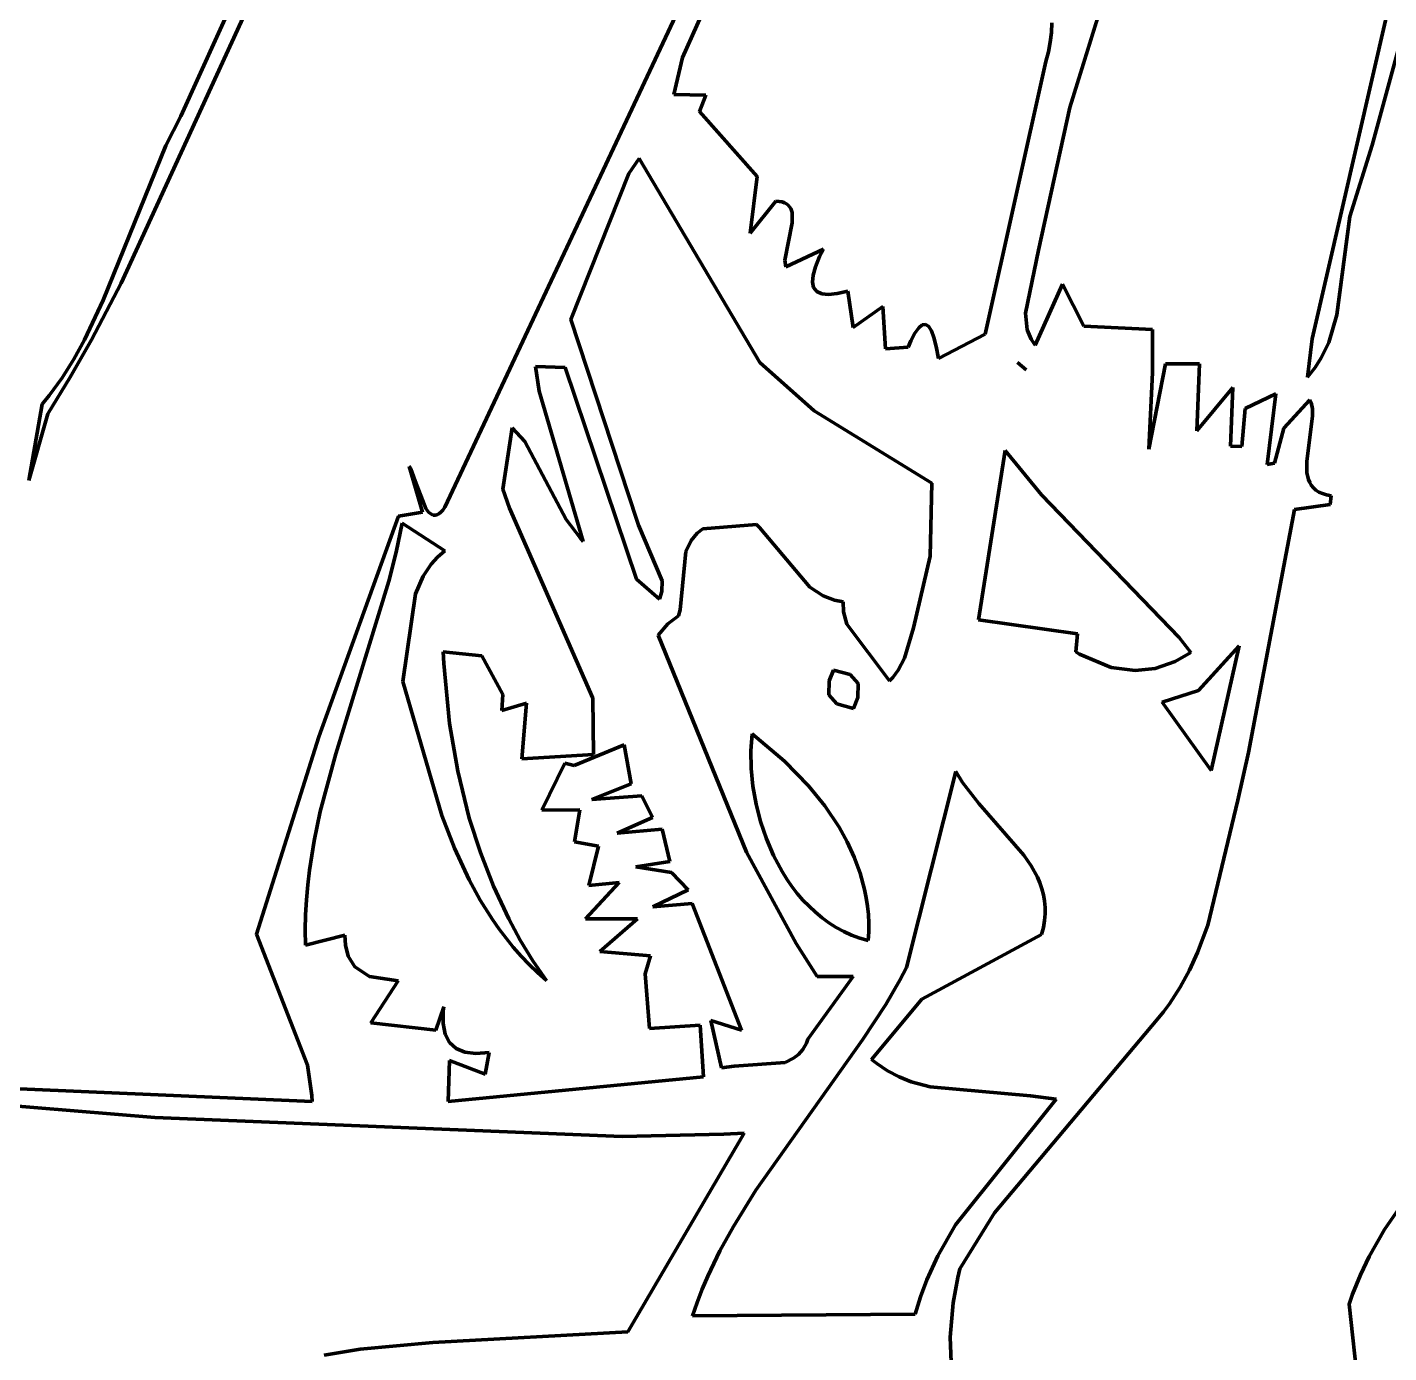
# Model space of a CAD drawing. Header units: millimetres. Extents: x 0 to 11, y 0 to 14.1.
# Drawn here: x 5.872 to 6.93, y 7.45 to 8.479 of the extents above; entities that cross this region are included whole.
import ezdxf

# ---------------------------------------------------------------- set-up
doc = ezdxf.new("R2010")
doc.units = ezdxf.units.MM
doc.layers.add('color#010101ff', color=7, linetype='CONTINUOUS', lineweight=100)
doc.layers.add('color#fefefeff', color=7, linetype='CONTINUOUS', lineweight=100)

msp = doc.modelspace()

# ---------------------------------------------------------------- linework, layer by layer
at = {"layer": 'color#010101ff'}
for p, q in [((5.9913, 8.4102), (6.1082, 8.6673)), ((6.7343, 8.5853), (6.6821, 8.4169)), ((6.4272, 8.5588), (6.3812, 8.4557)), ((6.1966, 8.1064), (6.398, 8.5354)), ((6.0427, 8.493), (5.9451, 8.2805)), ((6.8705, 8.2371), (6.9282, 8.4879)), ((6.6669, 8.4677), (6.6678, 8.4751)), ((6.6678, 8.4751), (6.6682, 8.4826)), ((6.9411, 8.4759), (6.917, 8.3877)), ((6.6655, 8.4601), (6.6669, 8.4677)), ((6.3812, 8.4557), (6.3744, 8.427)), ((6.6636, 8.4525), (6.6655, 8.4601)), ((6.6164, 8.2409), (6.6636, 8.4525)), ((6.3744, 8.427), (6.3993, 8.4264)), ((6.3993, 8.4264), (6.3945, 8.4137)), ((6.3945, 8.4137), (6.4391, 8.3633)), ((6.6821, 8.4169), (6.6579, 8.3061)), ((5.9796, 8.3873), (5.9913, 8.4102)), ((5.931, 8.2672), (5.9796, 8.3873)), ((6.917, 8.3877), (6.8996, 8.3322)), ((6.3474, 8.3773), (6.3394, 8.3657)), ((6.4413, 8.2189), (6.3474, 8.3773)), ((6.3394, 8.3657), (6.2944, 8.2521)), ((6.4391, 8.3633), (6.4338, 8.3192)), ((6.4338, 8.3192), (6.4538, 8.3441)), ((6.4538, 8.3441), (6.4564, 8.3439)), ((6.4564, 8.3439), (6.4586, 8.3435)), ((6.4586, 8.3435), (6.4605, 8.3429)), ((6.4605, 8.3429), (6.4621, 8.342)), ((6.4621, 8.342), (6.4634, 8.341)), ((6.4634, 8.341), (6.4653, 8.3384)), ((6.4653, 8.3384), (6.4663, 8.3352)), ((6.4663, 8.3274), (6.4608, 8.2984)), ((6.4663, 8.3352), (6.4663, 8.3274)), ((6.8996, 8.3322), (6.8896, 8.2558)), ((6.4615, 8.2932), (6.4907, 8.3069)), ((6.4907, 8.3069), (6.4877, 8.3011)), ((6.6579, 8.3061), (6.6476, 8.257)), ((6.4608, 8.2984), (6.4615, 8.2932)), ((6.4877, 8.3011), (6.4844, 8.2932)), ((6.4826, 8.2866), (6.4821, 8.2812)), ((6.4844, 8.2932), (6.4826, 8.2866)), ((5.9451, 8.2805), (5.9219, 8.2363)), ((6.4821, 8.2812), (6.4831, 8.277)), ((6.4831, 8.277), (6.4856, 8.274)), ((6.4856, 8.274), (6.4894, 8.2722)), ((6.5014, 8.2723), (6.5096, 8.2741)), ((6.5096, 8.2741), (6.5137, 8.246)), ((6.6551, 8.2322), (6.6764, 8.2797)), ((6.6764, 8.2797), (6.6931, 8.2469)), ((5.9164, 8.2363), (5.931, 8.2672)), ((6.4894, 8.2722), (6.4947, 8.2717)), ((6.4947, 8.2717), (6.5014, 8.2723)), ((6.5137, 8.246), (6.5369, 8.2622)), ((6.5369, 8.2622), (6.539, 8.2295)), ((6.6476, 8.257), (6.6491, 8.2443)), ((6.8896, 8.2558), (6.8833, 8.2344)), ((6.2944, 8.2521), (6.3457, 8.0964)), ((6.5587, 8.2357), (6.5618, 8.2417)), ((6.5618, 8.2417), (6.5647, 8.2458)), ((6.5647, 8.2458), (6.5675, 8.2481)), ((6.5675, 8.2481), (6.57, 8.2484)), ((6.57, 8.2484), (6.5724, 8.2469)), ((6.5724, 8.2469), (6.5746, 8.2435)), ((6.5746, 8.2435), (6.5766, 8.2382)), ((6.6491, 8.2443), (6.652, 8.237)), ((6.6931, 8.2469), (6.7463, 8.2444)), ((6.7463, 8.2444), (6.7465, 8.2109)), ((5.9219, 8.2363), (5.9054, 8.2073)), ((5.9081, 8.2214), (5.9164, 8.2363)), ((6.5565, 8.2306), (6.5587, 8.2357)), ((6.5766, 8.2382), (6.5784, 8.2311)), ((6.5784, 8.2311), (6.58, 8.222)), ((6.58, 8.222), (6.6164, 8.2409)), ((6.652, 8.237), (6.6551, 8.2322)), ((6.8669, 8.2075), (6.8705, 8.2371)), ((6.8833, 8.2344), (6.8775, 8.2224)), ((5.8991, 8.207), (5.9081, 8.2214)), ((6.539, 8.2295), (6.5565, 8.2306)), ((6.8775, 8.2224), (6.8727, 8.2148)), ((6.29, 8.215), (6.267, 8.2158)), ((6.267, 8.2158), (6.2697, 8.1965)), ((6.3454, 8.0504), (6.29, 8.215)), ((6.4834, 8.1813), (6.4413, 8.2189)), ((6.6415, 8.2187), (6.6482, 8.2132)), ((6.6482, 8.2132), (6.6415, 8.2187)), ((6.7435, 8.1514), (6.7565, 8.2177)), ((6.7465, 8.2109), (6.7435, 8.1514)), ((6.7565, 8.2177), (6.7828, 8.2178)), ((6.7828, 8.2178), (6.7809, 8.1658)), ((6.8727, 8.2148), (6.8669, 8.2075)), ((5.9054, 8.2073), (5.8879, 8.1788)), ((5.8891, 8.1932), (5.8991, 8.207)), ((6.7809, 8.1658), (6.8087, 8.1994)), ((6.8087, 8.1994), (6.8071, 8.1539)), ((5.8837, 8.1865), (5.8891, 8.1932)), ((6.2697, 8.1965), (6.3041, 8.0798)), ((6.8185, 8.183), (6.8421, 8.1945)), ((6.8421, 8.1945), (6.8354, 8.1396)), ((6.8485, 8.1677), (6.8687, 8.1897)), ((6.8687, 8.1897), (6.8696, 8.1876)), ((5.8733, 8.1272), (5.8837, 8.1865)), ((5.8879, 8.1788), (5.8733, 8.1272)), ((6.5749, 8.125), (6.4834, 8.1813)), ((6.8158, 8.1536), (6.8185, 8.183)), ((6.8696, 8.1876), (6.8706, 8.1827)), ((6.8706, 8.1827), (6.8708, 8.1772)), ((6.2489, 8.1681), (6.2417, 8.1205)), ((6.2586, 8.1573), (6.2489, 8.1681)), ((6.8411, 8.1406), (6.8485, 8.1677)), ((6.8708, 8.1772), (6.8663, 8.1421)), ((6.2908, 8.0969), (6.2586, 8.1573)), ((6.632, 8.1504), (6.6113, 8.0188)), ((6.6601, 8.116), (6.632, 8.1504)), ((6.8071, 8.1539), (6.8158, 8.1536)), ((6.1791, 8.1024), (6.1687, 8.1379)), ((6.1687, 8.1379), (6.1692, 8.1374)), ((6.1692, 8.1374), (6.1698, 8.1366)), ((6.1698, 8.1366), (6.1709, 8.1342)), ((6.8354, 8.1396), (6.8411, 8.1406)), ((6.8663, 8.1421), (6.8664, 8.1332)), ((6.1709, 8.1342), (6.1734, 8.1268)), ((6.1734, 8.1268), (6.1817, 8.1053)), ((6.8664, 8.1332), (6.8676, 8.128)), ((6.8676, 8.128), (6.8686, 8.1256)), ((6.8686, 8.1256), (6.8698, 8.1234)), ((6.2417, 8.1205), (6.2467, 8.1057)), ((6.5737, 8.0684), (6.5749, 8.125)), ((6.767, 8.0051), (6.6601, 8.116)), ((6.8698, 8.1234), (6.8715, 8.1214)), ((6.8715, 8.1214), (6.8734, 8.1196)), ((6.8734, 8.1196), (6.8757, 8.1181)), ((6.8757, 8.1181), (6.8785, 8.1169)), ((6.8785, 8.1169), (6.8817, 8.116)), ((6.8817, 8.116), (6.8853, 8.1153)), ((6.8853, 8.1153), (6.8845, 8.1084)), ((6.1817, 8.1053), (6.1839, 8.1025)), ((6.1933, 8.1025), (6.1949, 8.1042)), ((6.1949, 8.1042), (6.1966, 8.1064)), ((6.2467, 8.1057), (6.3116, 7.9581)), ((6.8568, 8.1046), (6.8211, 7.9159)), ((6.8845, 8.1084), (6.8568, 8.1046)), ((6.0987, 7.9279), (6.1606, 8.0995)), ((6.1634, 8.0941), (6.1587, 8.0714)), ((6.1606, 8.0995), (6.1791, 8.1024)), ((6.1966, 8.0726), (6.1634, 8.0941)), ((6.1839, 8.1025), (6.1863, 8.1007)), ((6.1863, 8.1007), (6.1875, 8.1003)), ((6.1875, 8.1003), (6.1889, 8.1002)), ((6.1889, 8.1002), (6.1903, 8.1005)), ((6.1903, 8.1005), (6.1918, 8.1013)), ((6.1918, 8.1013), (6.1933, 8.1025)), ((6.3016, 8.0825), (6.2908, 8.0969)), ((6.3457, 8.0964), (6.3469, 8.0923)), ((6.3469, 8.0923), (6.3653, 8.0491)), ((6.3879, 8.0806), (6.3927, 8.0863)), ((6.3927, 8.0863), (6.397, 8.0897)), ((6.397, 8.0897), (6.4387, 8.0929)), ((6.4387, 8.0929), (6.4409, 8.0907)), ((6.4409, 8.0907), (6.4802, 8.0442)), ((6.1908, 8.0676), (6.1966, 8.0726)), ((6.3041, 8.0798), (6.3016, 8.0825)), ((6.3839, 8.0719), (6.3879, 8.0806)), ((6.1587, 8.0714), (6.1531, 8.0488)), ((6.1796, 8.0528), (6.1858, 8.062)), ((6.1858, 8.062), (6.1908, 8.0676)), ((6.3793, 8.0266), (6.3839, 8.0719)), ((6.5608, 8.0127), (6.5737, 8.0684)), ((6.1736, 8.0391), (6.1796, 8.0528)), ((6.1531, 8.0488), (6.1118, 7.9149)), ((6.3632, 8.0349), (6.3454, 8.0504)), ((6.3652, 8.0408), (6.3632, 8.0349)), ((6.3653, 8.0491), (6.3652, 8.0408)), ((6.4802, 8.0442), (6.4906, 8.0375)), ((6.1638, 7.9711), (6.1736, 8.0391)), ((6.4906, 8.0375), (6.4994, 8.0341)), ((6.4994, 8.0341), (6.5059, 8.0329)), ((6.5059, 8.0329), (6.5062, 8.0251)), ((6.3698, 8.0159), (6.378, 8.0219)), ((6.378, 8.0219), (6.3793, 8.0266)), ((6.5062, 8.0251), (6.509, 8.0156)), ((6.3622, 8.007), (6.3698, 8.0159)), ((6.509, 8.0156), (6.542, 7.9714)), ((6.5537, 7.9891), (6.5608, 8.0127)), ((6.6113, 8.0188), (6.688, 8.0079)), ((6.4308, 7.8384), (6.3622, 8.007)), ((6.688, 8.0079), (6.6867, 7.994)), ((6.7761, 7.9935), (6.767, 8.0051)), ((6.8137, 7.9988), (6.7822, 7.964)), ((6.7919, 7.9018), (6.8137, 7.9988)), ((6.2253, 7.9908), (6.1953, 7.9941)), ((6.1953, 7.9941), (6.1958, 7.9849)), ((6.2417, 7.9608), (6.2253, 7.9908)), ((6.5487, 7.9799), (6.5537, 7.9891)), ((6.6867, 7.994), (6.6897, 7.9922)), ((6.6897, 7.9922), (6.7142, 7.9819)), ((6.7639, 7.9864), (6.7761, 7.9935)), ((6.1958, 7.9849), (6.2002, 7.9384)), ((6.4986, 7.9799), (6.4952, 7.9714)), ((6.5114, 7.9764), (6.4986, 7.9799)), ((6.5445, 7.9741), (6.5487, 7.9799)), ((6.7142, 7.9819), (6.7329, 7.9794)), ((6.7329, 7.9794), (6.7485, 7.9811)), ((6.7485, 7.9811), (6.7639, 7.9864)), ((6.1941, 7.8668), (6.1638, 7.9711)), ((6.4952, 7.9714), (6.4949, 7.9607)), ((6.5176, 7.9693), (6.5114, 7.9764)), ((6.5175, 7.9585), (6.5176, 7.9693)), ((6.542, 7.9714), (6.5445, 7.9741)), ((6.2407, 7.9484), (6.2417, 7.9608)), ((6.3116, 7.9581), (6.3121, 7.9142)), ((6.4949, 7.9607), (6.5012, 7.9535)), ((6.5141, 7.95), (6.5175, 7.9585)), ((6.7822, 7.964), (6.7538, 7.9549)), ((6.26, 7.9542), (6.2407, 7.9484)), ((6.2563, 7.9108), (6.26, 7.9542)), ((6.5012, 7.9535), (6.5141, 7.95)), ((6.7538, 7.9549), (6.7919, 7.9018)), ((6.2002, 7.9384), (6.2065, 7.9014)), ((6.0502, 7.7748), (6.0987, 7.9279)), ((6.4352, 7.9302), (6.4343, 7.917)), ((6.4604, 7.9091), (6.4352, 7.9302)), ((6.1118, 7.9149), (6.0997, 7.87)), ((6.3121, 7.9142), (6.2563, 7.9108)), ((6.297, 7.9056), (6.3359, 7.9218)), ((6.3359, 7.9218), (6.3412, 7.8916)), ((6.4343, 7.917), (6.4346, 7.9034)), ((6.8211, 7.9159), (6.8126, 7.8789)), ((6.272, 7.8711), (6.2897, 7.9075)), ((6.2897, 7.9075), (6.297, 7.9056)), ((6.4346, 7.9034), (6.4359, 7.8896)), ((6.479, 7.89), (6.4604, 7.9091)), ((6.2065, 7.9014), (6.2155, 7.8649)), ((6.5937, 7.9011), (6.5553, 7.7487)), ((6.5988, 7.8925), (6.5937, 7.9011)), ((6.6115, 7.8761), (6.5988, 7.8925)), ((6.3412, 7.8916), (6.3108, 7.8794)), ((6.3108, 7.8794), (6.3497, 7.8821)), ((6.3497, 7.8821), (6.358, 7.8652)), ((6.4359, 7.8896), (6.4383, 7.8758)), ((6.4917, 7.8744), (6.479, 7.89)), ((6.3014, 7.8713), (6.272, 7.8711)), ((6.2972, 7.8463), (6.3014, 7.8713)), ((6.4383, 7.8758), (6.4418, 7.8621)), ((6.5028, 7.8578), (6.4917, 7.8744)), ((6.6465, 7.8361), (6.6115, 7.8761)), ((6.8126, 7.8789), (6.7894, 7.7818)), ((6.0997, 7.87), (6.095, 7.8473)), ((6.204, 7.8414), (6.1941, 7.8668)), ((6.2155, 7.8649), (6.2241, 7.8381)), ((6.358, 7.8652), (6.3303, 7.8532)), ((6.4418, 7.8621), (6.4464, 7.8487)), ((6.3303, 7.8532), (6.3655, 7.8563)), ((6.3655, 7.8563), (6.3714, 7.8311)), ((6.5092, 7.8463), (6.5028, 7.8578)), ((6.095, 7.8473), (6.0913, 7.8245)), ((6.2154, 7.8169), (6.204, 7.8414)), ((6.316, 7.8431), (6.2972, 7.8463)), ((6.3083, 7.8126), (6.316, 7.8431)), ((6.4464, 7.8487), (6.4519, 7.8357)), ((6.5147, 7.8344), (6.5092, 7.8463)), ((6.2241, 7.8381), (6.2343, 7.8119)), ((6.3714, 7.8311), (6.3449, 7.8271)), ((6.4696, 7.7674), (6.4308, 7.8384)), ((6.4519, 7.8357), (6.4586, 7.8234)), ((6.5192, 7.8221), (6.5147, 7.8344)), ((6.6522, 7.8277), (6.6465, 7.8361)), ((6.0913, 7.8245), (6.09, 7.8129)), ((6.3449, 7.8271), (6.3727, 7.8227)), ((6.3727, 7.8227), (6.3856, 7.8092)), ((6.4586, 7.8234), (6.4622, 7.8175)), ((6.5227, 7.8095), (6.5192, 7.8221)), ((6.657, 7.819), (6.6522, 7.8277)), ((6.6589, 7.8145), (6.657, 7.819)), ((6.09, 7.8129), (6.089, 7.8013)), ((6.224, 7.8012), (6.2154, 7.8169)), ((6.2343, 7.8119), (6.2462, 7.7865)), ((6.3059, 7.7867), (6.332, 7.8149)), ((6.332, 7.8149), (6.3083, 7.8126)), ((6.3856, 7.8092), (6.3582, 7.7958)), ((6.4622, 7.8175), (6.4662, 7.8118)), ((6.4662, 7.8118), (6.4704, 7.8064)), ((6.524, 7.803), (6.5227, 7.8095)), ((6.6605, 7.8099), (6.6589, 7.8145)), ((6.6618, 7.8053), (6.6605, 7.8099)), ((6.089, 7.8013), (6.0883, 7.7897)), ((6.2335, 7.786), (6.224, 7.8012)), ((6.3582, 7.7958), (6.3886, 7.7985)), ((6.3886, 7.7985), (6.4271, 7.7002)), ((6.4704, 7.8064), (6.4748, 7.8012)), ((6.4748, 7.8012), (6.4795, 7.7964)), ((6.5249, 7.7965), (6.524, 7.803)), ((6.6626, 7.8005), (6.6618, 7.8053)), ((6.6631, 7.7955), (6.6626, 7.8005)), ((6.0883, 7.7897), (6.0881, 7.778)), ((6.3462, 7.7865), (6.3059, 7.7867)), ((6.4795, 7.7964), (6.4844, 7.7918)), ((6.4844, 7.7918), (6.4896, 7.7875)), ((6.4896, 7.7875), (6.495, 7.7836)), ((6.5256, 7.7899), (6.5249, 7.7965)), ((6.5259, 7.7833), (6.5256, 7.7899)), ((6.6626, 7.7853), (6.6631, 7.7905)), ((6.6631, 7.7905), (6.6631, 7.7955)), ((6.0881, 7.778), (6.0883, 7.7661)), ((6.2387, 7.7787), (6.2335, 7.786)), ((6.2441, 7.7715), (6.2387, 7.7787)), ((6.2462, 7.7865), (6.2551, 7.7701)), ((6.317, 7.7613), (6.3462, 7.7865)), ((6.495, 7.7836), (6.5006, 7.78)), ((6.5006, 7.78), (6.5065, 7.7768)), ((6.5065, 7.7768), (6.5126, 7.774)), ((6.5255, 7.7698), (6.5259, 7.7766)), ((6.5259, 7.7766), (6.5259, 7.7833)), ((6.6601, 7.7744), (6.6616, 7.7799)), ((6.6616, 7.7799), (6.6626, 7.7853)), ((6.7894, 7.7818), (6.7814, 7.7605)), ((6.0898, 7.673), (6.0502, 7.7748)), ((6.0883, 7.7661), (6.1187, 7.7739)), ((6.1187, 7.7739), (6.1192, 7.7662)), ((6.1192, 7.7662), (6.1215, 7.7576)), ((6.2497, 7.7645), (6.2441, 7.7715)), ((6.2551, 7.7701), (6.2649, 7.7541)), ((6.4859, 7.7417), (6.4696, 7.7674)), ((6.5126, 7.774), (6.5189, 7.7717)), ((6.5189, 7.7717), (6.5255, 7.7698)), ((6.5671, 7.7243), (6.6601, 7.7744)), ((6.1215, 7.7576), (6.1267, 7.7493)), ((6.2557, 7.7577), (6.2497, 7.7645)), ((6.262, 7.7512), (6.2557, 7.7577)), ((6.3564, 7.7578), (6.317, 7.7613)), ((6.3522, 7.7438), (6.3564, 7.7578)), ((6.7814, 7.7605), (6.7751, 7.7467)), ((6.1267, 7.7493), (6.138, 7.7419)), ((6.2685, 7.7448), (6.262, 7.7512)), ((6.2649, 7.7541), (6.2754, 7.7387)), ((6.2754, 7.7387), (6.2685, 7.7448)), ((6.5553, 7.7487), (6.5501, 7.739)), ((6.7751, 7.7467), (6.7678, 7.7334)), ((6.138, 7.7419), (6.1602, 7.7384)), ((6.1602, 7.7384), (6.1391, 7.7057)), ((6.3556, 7.7015), (6.3522, 7.7438)), ((6.4787, 7.693), (6.5137, 7.7419)), ((6.5137, 7.7419), (6.4859, 7.7417)), ((6.5501, 7.739), (6.5391, 7.7201)), ((6.528, 7.6774), (6.5671, 7.7243)), ((6.7678, 7.7334), (6.7595, 7.7206)), ((6.1896, 7.7), (6.1956, 7.7183)), ((6.1953, 7.7155), (6.1951, 7.7054)), ((6.1956, 7.7183), (6.1953, 7.7155)), ((6.5391, 7.7201), (6.5211, 7.6925)), ((6.7549, 7.7144), (6.75, 7.7083)), ((6.7595, 7.7206), (6.7549, 7.7144)), ((6.1391, 7.7057), (6.1896, 7.7)), ((6.1951, 7.7054), (6.1967, 7.6971)), ((6.395, 7.7039), (6.3556, 7.7015)), ((6.3974, 7.6638), (6.395, 7.7039)), ((6.4271, 7.7002), (6.4032, 7.7077)), ((6.4032, 7.7077), (6.4115, 7.6708)), ((6.75, 7.7083), (6.6235, 7.5582)), ((6.1967, 7.6971), (6.2001, 7.6906)), ((6.5211, 7.6925), (6.4381, 7.5757)), ((6.4775, 7.6901), (6.4787, 7.693)), ((6.2001, 7.6906), (6.2052, 7.686)), ((6.2052, 7.686), (6.212, 7.6831)), ((6.212, 7.6831), (6.2207, 7.6821)), ((6.2207, 7.6821), (6.231, 7.6828)), ((6.231, 7.6828), (6.2278, 7.6659)), ((6.4675, 7.6783), (6.4714, 7.6813)), ((6.4714, 7.6813), (6.4747, 7.6852)), ((6.4747, 7.6852), (6.4775, 7.6901)), ((6.0931, 7.6494), (6.0898, 7.673)), ((6.2002, 7.6766), (6.199, 7.6446)), ((6.2278, 7.6659), (6.2002, 7.6766)), ((6.4115, 7.6708), (6.4214, 7.6721)), ((6.4214, 7.6721), (6.4609, 7.6751)), ((6.4609, 7.6751), (6.4675, 7.6783)), ((6.5321, 7.6741), (6.528, 7.6774)), ((6.5406, 7.6684), (6.5321, 7.6741)), ((6.199, 7.6446), (6.3974, 7.6638)), ((6.5495, 7.6638), (6.5406, 7.6684)), ((6.5589, 7.6601), (6.5495, 7.6638)), ((6.5735, 7.656), (6.5589, 7.6601)), ((5.9711, 7.6322), (5.7616, 7.6497)), ((5.8661, 7.6545), (6.0933, 7.6446)), ((6.0933, 7.6446), (6.0931, 7.6494)), ((6.6515, 7.649), (6.5735, 7.656)), ((6.5934, 7.5489), (6.6716, 7.6465)), ((6.6716, 7.6465), (6.6515, 7.649)), ((6.3344, 7.6174), (5.9711, 7.6322)), ((6.4134, 7.6194), (6.3344, 7.6174)), ((6.3386, 7.4657), (6.4292, 7.6202)), ((6.4292, 7.6202), (6.4134, 7.6194)), ((6.4381, 7.5757), (6.4208, 7.5477)), ((6.9267, 7.5452), (6.9448, 7.5714)), ((6.6235, 7.5582), (6.5966, 7.5147)), ((6.4208, 7.5477), (6.4103, 7.5286)), ((6.5797, 7.5249), (6.5934, 7.5489)), ((6.9148, 7.5244), (6.9267, 7.5452)), ((6.4103, 7.5286), (6.4008, 7.5089)), ((6.571, 7.5061), (6.5797, 7.5249)), ((6.9079, 7.51), (6.9148, 7.5244)), ((6.5966, 7.5147), (6.595, 7.5081)), ((6.4008, 7.5089), (6.3965, 7.4988)), ((6.5661, 7.493), (6.571, 7.5061)), ((6.595, 7.5081), (6.5915, 7.4883)), ((6.9019, 7.495), (6.9079, 7.51)), ((6.3965, 7.4988), (6.3925, 7.4885)), ((6.562, 7.4796), (6.5661, 7.493)), ((6.8993, 7.4873), (6.9019, 7.495)), ((6.3925, 7.4885), (6.3889, 7.4781)), ((6.5915, 7.4883), (6.5892, 7.4617)), ((6.9116, 7.374), (6.8993, 7.4873)), ((6.3889, 7.4781), (6.562, 7.4796)), ((6.1871, 7.4576), (6.3386, 7.4657)), ((6.5892, 7.4617), (6.5945, 7.3206)), ((6.1027, 7.4476), (6.1306, 7.4524)), ((6.1306, 7.4524), (6.1871, 7.4576))]:
    msp.add_line(p, q, dxfattribs=at)
at = {"layer": 'color#fefefeff'}
for p, q in [((6.1082, 8.6673), (5.9913, 8.4102)), ((6.6821, 8.4169), (6.7343, 8.5853)), ((6.3812, 8.4557), (6.4272, 8.5588)), ((6.398, 8.5354), (6.1966, 8.1064)), ((5.9451, 8.2805), (6.0427, 8.493)), ((6.9282, 8.4879), (6.8705, 8.2371)), ((6.6678, 8.4751), (6.6669, 8.4677)), ((6.6682, 8.4826), (6.6678, 8.4751)), ((6.917, 8.3877), (6.9411, 8.4759)), ((6.6669, 8.4677), (6.6655, 8.4601)), ((6.3744, 8.427), (6.3812, 8.4557)), ((6.6655, 8.4601), (6.6636, 8.4525)), ((6.6636, 8.4525), (6.6164, 8.2409)), ((6.3993, 8.4264), (6.3744, 8.427)), ((6.3945, 8.4137), (6.3993, 8.4264)), ((6.4391, 8.3633), (6.3945, 8.4137)), ((6.6579, 8.3061), (6.6821, 8.4169)), ((5.9913, 8.4102), (5.9796, 8.3873)), ((5.9796, 8.3873), (5.931, 8.2672)), ((6.8996, 8.3322), (6.917, 8.3877)), ((6.3394, 8.3657), (6.3474, 8.3773)), ((6.3474, 8.3773), (6.4413, 8.2189)), ((6.2944, 8.2521), (6.3394, 8.3657)), ((6.4338, 8.3192), (6.4391, 8.3633)), ((6.4538, 8.3441), (6.4338, 8.3192)), ((6.4564, 8.3439), (6.4538, 8.3441)), ((6.4586, 8.3435), (6.4564, 8.3439)), ((6.4605, 8.3429), (6.4586, 8.3435)), ((6.4621, 8.342), (6.4605, 8.3429)), ((6.4634, 8.341), (6.4621, 8.342)), ((6.4653, 8.3384), (6.4634, 8.341)), ((6.4663, 8.3352), (6.4653, 8.3384)), ((6.4608, 8.2984), (6.4663, 8.3274)), ((6.4663, 8.3274), (6.4663, 8.3352)), ((6.8896, 8.2558), (6.8996, 8.3322)), ((6.4907, 8.3069), (6.4615, 8.2932)), ((6.4877, 8.3011), (6.4907, 8.3069)), ((6.6476, 8.257), (6.6579, 8.3061)), ((6.4615, 8.2932), (6.4608, 8.2984)), ((6.4844, 8.2932), (6.4877, 8.3011)), ((6.4821, 8.2812), (6.4826, 8.2866)), ((6.4826, 8.2866), (6.4844, 8.2932)), ((5.9219, 8.2363), (5.9451, 8.2805)), ((6.4831, 8.277), (6.4821, 8.2812)), ((6.4856, 8.274), (6.4831, 8.277)), ((6.4894, 8.2722), (6.4856, 8.274)), ((6.5096, 8.2741), (6.5014, 8.2723)), ((6.5137, 8.246), (6.5096, 8.2741)), ((6.6764, 8.2797), (6.6551, 8.2322)), ((6.6931, 8.2469), (6.6764, 8.2797)), ((5.931, 8.2672), (5.9164, 8.2363)), ((6.4947, 8.2717), (6.4894, 8.2722)), ((6.5014, 8.2723), (6.4947, 8.2717)), ((6.5369, 8.2622), (6.5137, 8.246)), ((6.539, 8.2295), (6.5369, 8.2622)), ((6.6491, 8.2443), (6.6476, 8.257)), ((6.8833, 8.2344), (6.8896, 8.2558)), ((6.3457, 8.0964), (6.2944, 8.2521)), ((6.5618, 8.2417), (6.5587, 8.2357)), ((6.5647, 8.2458), (6.5618, 8.2417)), ((6.5675, 8.2481), (6.5647, 8.2458)), ((6.57, 8.2484), (6.5675, 8.2481)), ((6.5724, 8.2469), (6.57, 8.2484)), ((6.5746, 8.2435), (6.5724, 8.2469)), ((6.5766, 8.2382), (6.5746, 8.2435)), ((6.652, 8.237), (6.6491, 8.2443)), ((6.7463, 8.2444), (6.6931, 8.2469)), ((6.7465, 8.2109), (6.7463, 8.2444)), ((5.9054, 8.2073), (5.9219, 8.2363)), ((5.9164, 8.2363), (5.9081, 8.2214)), ((6.5587, 8.2357), (6.5565, 8.2306)), ((6.5784, 8.2311), (6.5766, 8.2382)), ((6.58, 8.222), (6.5784, 8.2311)), ((6.6164, 8.2409), (6.58, 8.222)), ((6.6551, 8.2322), (6.652, 8.237)), ((6.8705, 8.2371), (6.8669, 8.2075)), ((6.8775, 8.2224), (6.8833, 8.2344)), ((5.9081, 8.2214), (5.8991, 8.207)), ((6.5565, 8.2306), (6.539, 8.2295)), ((6.8727, 8.2148), (6.8775, 8.2224)), ((6.2697, 8.1965), (6.267, 8.2158)), ((6.267, 8.2158), (6.29, 8.215)), ((6.29, 8.215), (6.3454, 8.0504)), ((6.4413, 8.2189), (6.4834, 8.1813)), ((6.6415, 8.2187), (6.6482, 8.2132)), ((6.6482, 8.2132), (6.6415, 8.2187)), ((6.7565, 8.2177), (6.7435, 8.1514)), ((6.7435, 8.1514), (6.7465, 8.2109)), ((6.7828, 8.2178), (6.7565, 8.2177)), ((6.7809, 8.1658), (6.7828, 8.2178)), ((6.8669, 8.2075), (6.8727, 8.2148)), ((5.8879, 8.1788), (5.9054, 8.2073)), ((5.8991, 8.207), (5.8891, 8.1932)), ((6.8087, 8.1994), (6.7809, 8.1658)), ((6.8071, 8.1539), (6.8087, 8.1994)), ((5.8891, 8.1932), (5.8837, 8.1865)), ((6.3041, 8.0798), (6.2697, 8.1965)), ((6.8421, 8.1945), (6.8185, 8.183)), ((6.8354, 8.1396), (6.8421, 8.1945)), ((6.8687, 8.1897), (6.8485, 8.1677)), ((6.8696, 8.1876), (6.8687, 8.1897)), ((5.8837, 8.1865), (5.8733, 8.1272)), ((5.8733, 8.1272), (5.8879, 8.1788)), ((6.4834, 8.1813), (6.5749, 8.125)), ((6.8185, 8.183), (6.8158, 8.1536)), ((6.8706, 8.1827), (6.8696, 8.1876)), ((6.8708, 8.1772), (6.8706, 8.1827)), ((6.2417, 8.1205), (6.2489, 8.1681)), ((6.2489, 8.1681), (6.2586, 8.1573)), ((6.8485, 8.1677), (6.8411, 8.1406)), ((6.8663, 8.1421), (6.8708, 8.1772)), ((6.2586, 8.1573), (6.2908, 8.0969)), ((6.6113, 8.0188), (6.632, 8.1504)), ((6.632, 8.1504), (6.6601, 8.116)), ((6.8158, 8.1536), (6.8071, 8.1539)), ((6.1692, 8.1374), (6.1687, 8.1379)), ((6.1687, 8.1379), (6.1791, 8.1024)), ((6.1698, 8.1366), (6.1692, 8.1374)), ((6.1709, 8.1342), (6.1698, 8.1366)), ((6.8411, 8.1406), (6.8354, 8.1396)), ((6.8664, 8.1332), (6.8663, 8.1421)), ((6.1734, 8.1268), (6.1709, 8.1342)), ((6.1817, 8.1053), (6.1734, 8.1268)), ((6.8676, 8.128), (6.8664, 8.1332)), ((6.8686, 8.1256), (6.8676, 8.128)), ((6.8698, 8.1234), (6.8686, 8.1256)), ((6.2467, 8.1057), (6.2417, 8.1205)), ((6.5749, 8.125), (6.5737, 8.0684)), ((6.6601, 8.116), (6.767, 8.0051)), ((6.8715, 8.1214), (6.8698, 8.1234)), ((6.8734, 8.1196), (6.8715, 8.1214)), ((6.8757, 8.1181), (6.8734, 8.1196)), ((6.8785, 8.1169), (6.8757, 8.1181)), ((6.8817, 8.116), (6.8785, 8.1169)), ((6.8853, 8.1153), (6.8817, 8.116)), ((6.8845, 8.1084), (6.8853, 8.1153)), ((6.1839, 8.1025), (6.1817, 8.1053)), ((6.1949, 8.1042), (6.1933, 8.1025)), ((6.1966, 8.1064), (6.1949, 8.1042)), ((6.3116, 7.9581), (6.2467, 8.1057)), ((6.8211, 7.9159), (6.8568, 8.1046)), ((6.8568, 8.1046), (6.8845, 8.1084)), ((6.1606, 8.0995), (6.0987, 7.9279)), ((6.1587, 8.0714), (6.1634, 8.0941)), ((6.1791, 8.1024), (6.1606, 8.0995)), ((6.1634, 8.0941), (6.1966, 8.0726)), ((6.1863, 8.1007), (6.1839, 8.1025)), ((6.1875, 8.1003), (6.1863, 8.1007)), ((6.1889, 8.1002), (6.1875, 8.1003)), ((6.1903, 8.1005), (6.1889, 8.1002)), ((6.1918, 8.1013), (6.1903, 8.1005)), ((6.1933, 8.1025), (6.1918, 8.1013)), ((6.2908, 8.0969), (6.3016, 8.0825)), ((6.3469, 8.0923), (6.3457, 8.0964)), ((6.3653, 8.0491), (6.3469, 8.0923)), ((6.3927, 8.0863), (6.3879, 8.0806)), ((6.397, 8.0897), (6.3927, 8.0863)), ((6.4387, 8.0929), (6.397, 8.0897)), ((6.4409, 8.0907), (6.4387, 8.0929)), ((6.4802, 8.0442), (6.4409, 8.0907)), ((6.1966, 8.0726), (6.1908, 8.0676)), ((6.3016, 8.0825), (6.3041, 8.0798)), ((6.3879, 8.0806), (6.3839, 8.0719)), ((6.1531, 8.0488), (6.1587, 8.0714)), ((6.1858, 8.062), (6.1796, 8.0528)), ((6.1908, 8.0676), (6.1858, 8.062)), ((6.3839, 8.0719), (6.3793, 8.0266)), ((6.5737, 8.0684), (6.5608, 8.0127)), ((6.1796, 8.0528), (6.1736, 8.0391)), ((6.1118, 7.9149), (6.1531, 8.0488)), ((6.3454, 8.0504), (6.3632, 8.0349)), ((6.3632, 8.0349), (6.3652, 8.0408)), ((6.3652, 8.0408), (6.3653, 8.0491)), ((6.4906, 8.0375), (6.4802, 8.0442)), ((6.1736, 8.0391), (6.1638, 7.9711)), ((6.4994, 8.0341), (6.4906, 8.0375)), ((6.5059, 8.0329), (6.4994, 8.0341)), ((6.5062, 8.0251), (6.5059, 8.0329)), ((6.378, 8.0219), (6.3698, 8.0159)), ((6.3793, 8.0266), (6.378, 8.0219)), ((6.509, 8.0156), (6.5062, 8.0251)), ((6.3698, 8.0159), (6.3622, 8.007)), ((6.542, 7.9714), (6.509, 8.0156)), ((6.5608, 8.0127), (6.5537, 7.9891)), ((6.688, 8.0079), (6.6113, 8.0188)), ((6.3622, 8.007), (6.4308, 7.8384)), ((6.6867, 7.994), (6.688, 8.0079)), ((6.767, 8.0051), (6.7761, 7.9935)), ((6.7822, 7.964), (6.8137, 7.9988)), ((6.8137, 7.9988), (6.7919, 7.9018)), ((6.1958, 7.9849), (6.1953, 7.9941)), ((6.1953, 7.9941), (6.2253, 7.9908)), ((6.2253, 7.9908), (6.2417, 7.9608)), ((6.5537, 7.9891), (6.5487, 7.9799)), ((6.6897, 7.9922), (6.6867, 7.994)), ((6.7142, 7.9819), (6.6897, 7.9922)), ((6.7761, 7.9935), (6.7639, 7.9864)), ((6.2002, 7.9384), (6.1958, 7.9849)), ((6.4952, 7.9714), (6.4986, 7.9799)), ((6.4986, 7.9799), (6.5114, 7.9764)), ((6.5487, 7.9799), (6.5445, 7.9741)), ((6.7329, 7.9794), (6.7142, 7.9819)), ((6.7485, 7.9811), (6.7329, 7.9794)), ((6.7639, 7.9864), (6.7485, 7.9811)), ((6.1638, 7.9711), (6.1941, 7.8668)), ((6.4949, 7.9607), (6.4952, 7.9714)), ((6.5114, 7.9764), (6.5176, 7.9693)), ((6.5176, 7.9693), (6.5175, 7.9585)), ((6.5445, 7.9741), (6.542, 7.9714)), ((6.2417, 7.9608), (6.2407, 7.9484)), ((6.3121, 7.9142), (6.3116, 7.9581)), ((6.5012, 7.9535), (6.4949, 7.9607)), ((6.5175, 7.9585), (6.5141, 7.95)), ((6.7538, 7.9549), (6.7822, 7.964)), ((6.2407, 7.9484), (6.26, 7.9542)), ((6.26, 7.9542), (6.2563, 7.9108)), ((6.5141, 7.95), (6.5012, 7.9535)), ((6.7919, 7.9018), (6.7538, 7.9549)), ((6.2065, 7.9014), (6.2002, 7.9384)), ((6.0987, 7.9279), (6.0502, 7.7748)), ((6.4343, 7.917), (6.4352, 7.9302)), ((6.4352, 7.9302), (6.4604, 7.9091)), ((6.0997, 7.87), (6.1118, 7.9149)), ((6.2563, 7.9108), (6.3121, 7.9142)), ((6.3359, 7.9218), (6.297, 7.9056)), ((6.3412, 7.8916), (6.3359, 7.9218)), ((6.4346, 7.9034), (6.4343, 7.917)), ((6.8126, 7.8789), (6.8211, 7.9159)), ((6.2897, 7.9075), (6.272, 7.8711)), ((6.297, 7.9056), (6.2897, 7.9075)), ((6.4359, 7.8896), (6.4346, 7.9034)), ((6.4604, 7.9091), (6.479, 7.89)), ((6.2155, 7.8649), (6.2065, 7.9014)), ((6.5553, 7.7487), (6.5937, 7.9011)), ((6.5937, 7.9011), (6.5988, 7.8925)), ((6.5988, 7.8925), (6.6115, 7.8761)), ((6.3108, 7.8794), (6.3412, 7.8916)), ((6.3497, 7.8821), (6.3108, 7.8794)), ((6.358, 7.8652), (6.3497, 7.8821)), ((6.4383, 7.8758), (6.4359, 7.8896)), ((6.479, 7.89), (6.4917, 7.8744)), ((6.272, 7.8711), (6.3014, 7.8713)), ((6.3014, 7.8713), (6.2972, 7.8463)), ((6.4418, 7.8621), (6.4383, 7.8758)), ((6.4917, 7.8744), (6.5028, 7.8578)), ((6.6115, 7.8761), (6.6465, 7.8361)), ((6.7894, 7.7818), (6.8126, 7.8789)), ((6.095, 7.8473), (6.0997, 7.87)), ((6.1941, 7.8668), (6.204, 7.8414)), ((6.2241, 7.8381), (6.2155, 7.8649)), ((6.3303, 7.8532), (6.358, 7.8652)), ((6.4464, 7.8487), (6.4418, 7.8621)), ((6.3655, 7.8563), (6.3303, 7.8532)), ((6.3714, 7.8311), (6.3655, 7.8563)), ((6.5028, 7.8578), (6.5092, 7.8463)), ((6.0913, 7.8245), (6.095, 7.8473)), ((6.204, 7.8414), (6.2154, 7.8169)), ((6.2972, 7.8463), (6.316, 7.8431)), ((6.316, 7.8431), (6.3083, 7.8126)), ((6.4519, 7.8357), (6.4464, 7.8487)), ((6.5092, 7.8463), (6.5147, 7.8344)), ((6.2343, 7.8119), (6.2241, 7.8381)), ((6.3449, 7.8271), (6.3714, 7.8311)), ((6.4308, 7.8384), (6.4696, 7.7674)), ((6.4586, 7.8234), (6.4519, 7.8357)), ((6.5147, 7.8344), (6.5192, 7.8221)), ((6.6465, 7.8361), (6.6522, 7.8277)), ((6.09, 7.8129), (6.0913, 7.8245)), ((6.3727, 7.8227), (6.3449, 7.8271)), ((6.3856, 7.8092), (6.3727, 7.8227)), ((6.4622, 7.8175), (6.4586, 7.8234)), ((6.5192, 7.8221), (6.5227, 7.8095)), ((6.6522, 7.8277), (6.657, 7.819)), ((6.657, 7.819), (6.6589, 7.8145)), ((6.089, 7.8013), (6.09, 7.8129)), ((6.2154, 7.8169), (6.224, 7.8012)), ((6.2462, 7.7865), (6.2343, 7.8119)), ((6.332, 7.8149), (6.3059, 7.7867)), ((6.3083, 7.8126), (6.332, 7.8149)), ((6.3582, 7.7958), (6.3856, 7.8092)), ((6.4662, 7.8118), (6.4622, 7.8175)), ((6.4704, 7.8064), (6.4662, 7.8118)), ((6.5227, 7.8095), (6.524, 7.803)), ((6.6589, 7.8145), (6.6605, 7.8099)), ((6.6605, 7.8099), (6.6618, 7.8053)), ((6.0883, 7.7897), (6.089, 7.8013)), ((6.224, 7.8012), (6.2335, 7.786)), ((6.3886, 7.7985), (6.3582, 7.7958)), ((6.4271, 7.7002), (6.3886, 7.7985)), ((6.4748, 7.8012), (6.4704, 7.8064)), ((6.4795, 7.7964), (6.4748, 7.8012)), ((6.524, 7.803), (6.5249, 7.7965)), ((6.6618, 7.8053), (6.6626, 7.8005)), ((6.6626, 7.8005), (6.6631, 7.7955)), ((6.0881, 7.778), (6.0883, 7.7897)), ((6.3059, 7.7867), (6.3462, 7.7865)), ((6.4844, 7.7918), (6.4795, 7.7964)), ((6.4896, 7.7875), (6.4844, 7.7918)), ((6.495, 7.7836), (6.4896, 7.7875)), ((6.5249, 7.7965), (6.5256, 7.7899)), ((6.5256, 7.7899), (6.5259, 7.7833)), ((6.6631, 7.7905), (6.6626, 7.7853)), ((6.6631, 7.7955), (6.6631, 7.7905)), ((6.0883, 7.7661), (6.0881, 7.778)), ((6.2335, 7.786), (6.2387, 7.7787)), ((6.2387, 7.7787), (6.2441, 7.7715)), ((6.2551, 7.7701), (6.2462, 7.7865)), ((6.3462, 7.7865), (6.317, 7.7613)), ((6.5006, 7.78), (6.495, 7.7836)), ((6.5065, 7.7768), (6.5006, 7.78)), ((6.5126, 7.774), (6.5065, 7.7768)), ((6.5259, 7.7766), (6.5255, 7.7698)), ((6.5259, 7.7833), (6.5259, 7.7766)), ((6.6616, 7.7799), (6.6601, 7.7744)), ((6.6626, 7.7853), (6.6616, 7.7799)), ((6.7814, 7.7605), (6.7894, 7.7818)), ((6.0502, 7.7748), (6.0898, 7.673)), ((6.1187, 7.7739), (6.0883, 7.7661)), ((6.1192, 7.7662), (6.1187, 7.7739)), ((6.1215, 7.7576), (6.1192, 7.7662)), ((6.2441, 7.7715), (6.2497, 7.7645)), ((6.2649, 7.7541), (6.2551, 7.7701)), ((6.4696, 7.7674), (6.4859, 7.7417)), ((6.5189, 7.7717), (6.5126, 7.774)), ((6.5255, 7.7698), (6.5189, 7.7717)), ((6.6601, 7.7744), (6.5671, 7.7243)), ((6.1267, 7.7493), (6.1215, 7.7576)), ((6.2497, 7.7645), (6.2557, 7.7577)), ((6.2557, 7.7577), (6.262, 7.7512)), ((6.317, 7.7613), (6.3564, 7.7578)), ((6.3564, 7.7578), (6.3522, 7.7438)), ((6.7751, 7.7467), (6.7814, 7.7605)), ((6.138, 7.7419), (6.1267, 7.7493)), ((6.262, 7.7512), (6.2685, 7.7448)), ((6.2754, 7.7387), (6.2649, 7.7541)), ((6.2685, 7.7448), (6.2754, 7.7387)), ((6.5501, 7.739), (6.5553, 7.7487)), ((6.7678, 7.7334), (6.7751, 7.7467)), ((6.1602, 7.7384), (6.138, 7.7419)), ((6.1391, 7.7057), (6.1602, 7.7384)), ((6.3522, 7.7438), (6.3556, 7.7015)), ((6.5137, 7.7419), (6.4787, 7.693)), ((6.4859, 7.7417), (6.5137, 7.7419)), ((6.5391, 7.7201), (6.5501, 7.739)), ((6.5671, 7.7243), (6.528, 7.6774)), ((6.7595, 7.7206), (6.7678, 7.7334)), ((6.1956, 7.7183), (6.1896, 7.7)), ((6.1951, 7.7054), (6.1953, 7.7155)), ((6.1953, 7.7155), (6.1956, 7.7183)), ((6.5211, 7.6925), (6.5391, 7.7201)), ((6.75, 7.7083), (6.7549, 7.7144)), ((6.7549, 7.7144), (6.7595, 7.7206)), ((6.1896, 7.7), (6.1391, 7.7057)), ((6.1967, 7.6971), (6.1951, 7.7054)), ((6.3556, 7.7015), (6.395, 7.7039)), ((6.395, 7.7039), (6.3974, 7.6638)), ((6.4115, 7.6708), (6.4032, 7.7077)), ((6.4032, 7.7077), (6.4271, 7.7002)), ((6.6235, 7.5582), (6.75, 7.7083)), ((6.2001, 7.6906), (6.1967, 7.6971)), ((6.4381, 7.5757), (6.5211, 7.6925)), ((6.4787, 7.693), (6.4775, 7.6901)), ((6.2052, 7.686), (6.2001, 7.6906)), ((6.212, 7.6831), (6.2052, 7.686)), ((6.2207, 7.6821), (6.212, 7.6831)), ((6.231, 7.6828), (6.2207, 7.6821)), ((6.2278, 7.6659), (6.231, 7.6828)), ((6.4714, 7.6813), (6.4675, 7.6783)), ((6.4747, 7.6852), (6.4714, 7.6813)), ((6.4775, 7.6901), (6.4747, 7.6852)), ((6.0898, 7.673), (6.0931, 7.6494)), ((6.199, 7.6446), (6.2002, 7.6766)), ((6.2002, 7.6766), (6.2278, 7.6659)), ((6.4214, 7.6721), (6.4115, 7.6708)), ((6.4609, 7.6751), (6.4214, 7.6721)), ((6.4675, 7.6783), (6.4609, 7.6751)), ((6.528, 7.6774), (6.5321, 7.6741)), ((6.5321, 7.6741), (6.5406, 7.6684)), ((6.3974, 7.6638), (6.199, 7.6446)), ((6.5406, 7.6684), (6.5495, 7.6638)), ((6.5495, 7.6638), (6.5589, 7.6601)), ((6.5589, 7.6601), (6.5735, 7.656)), ((5.7616, 7.6497), (5.9711, 7.6322)), ((6.0933, 7.6446), (5.8661, 7.6545)), ((6.0931, 7.6494), (6.0933, 7.6446)), ((6.5735, 7.656), (6.6515, 7.649)), ((6.6716, 7.6465), (6.5934, 7.5489)), ((6.6515, 7.649), (6.6716, 7.6465)), ((5.9711, 7.6322), (6.3344, 7.6174)), ((6.3344, 7.6174), (6.4134, 7.6194)), ((6.4292, 7.6202), (6.3386, 7.4657)), ((6.4134, 7.6194), (6.4292, 7.6202)), ((6.4208, 7.5477), (6.4381, 7.5757)), ((6.9448, 7.5714), (6.9267, 7.5452)), ((6.5966, 7.5147), (6.6235, 7.5582)), ((6.4103, 7.5286), (6.4208, 7.5477)), ((6.5934, 7.5489), (6.5797, 7.5249)), ((6.9267, 7.5452), (6.9148, 7.5244)), ((6.4008, 7.5089), (6.4103, 7.5286)), ((6.5797, 7.5249), (6.571, 7.5061)), ((6.9148, 7.5244), (6.9079, 7.51)), ((6.595, 7.5081), (6.5966, 7.5147)), ((6.3965, 7.4988), (6.4008, 7.5089)), ((6.571, 7.5061), (6.5661, 7.493)), ((6.5915, 7.4883), (6.595, 7.5081)), ((6.9079, 7.51), (6.9019, 7.495)), ((6.3925, 7.4885), (6.3965, 7.4988)), ((6.5661, 7.493), (6.562, 7.4796)), ((6.9019, 7.495), (6.8993, 7.4873)), ((6.3889, 7.4781), (6.3925, 7.4885)), ((6.5892, 7.4617), (6.5915, 7.4883)), ((6.8993, 7.4873), (6.9116, 7.374)), ((6.562, 7.4796), (6.3889, 7.4781)), ((6.3386, 7.4657), (6.1871, 7.4576)), ((6.5945, 7.3206), (6.5892, 7.4617)), ((6.1306, 7.4524), (6.1027, 7.4476)), ((6.1871, 7.4576), (6.1306, 7.4524))]:
    msp.add_line(p, q, dxfattribs=at)

doc.saveas('drawing.dxf')
